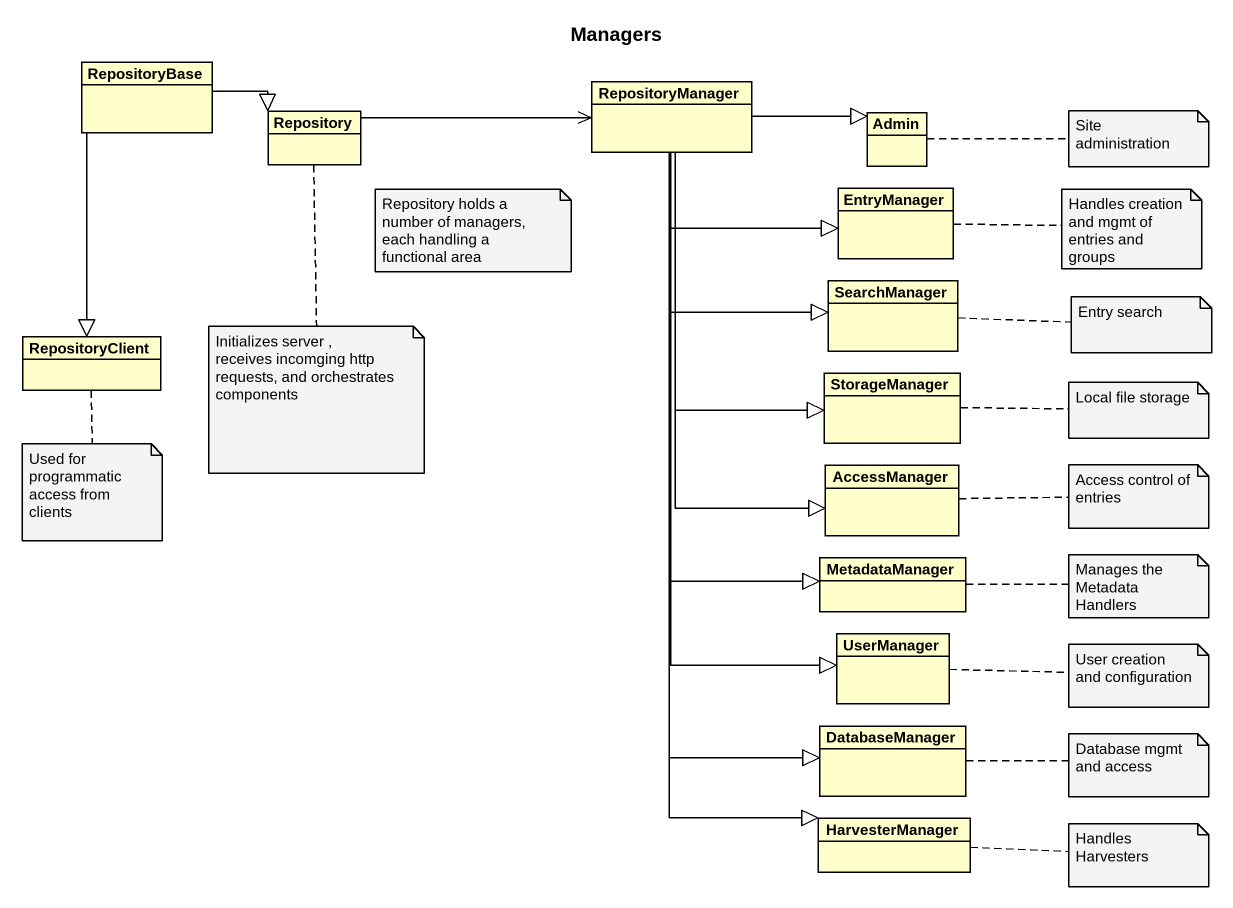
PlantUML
@startuml
title Managers
hide circle
hide empty members
class RepositoryBase
class RepositoryManager
class Repository
class Admin
class EntryManager
class SearchManager
class RepositoryClient
class StorageManager
class AccessManager
class MetadataManager
class UserManager
class DatabaseManager
class HarvesterManager
RepositoryBase -right-|> Repository
RepositoryBase --|> RepositoryClient
RepositoryManager -right-|> Admin
RepositoryManager -right-|> EntryManager
RepositoryManager --|> SearchManager
RepositoryManager --|> StorageManager
RepositoryManager --|> AccessManager
RepositoryManager --|> MetadataManager
RepositoryManager --|> UserManager
RepositoryManager --|> DatabaseManager
RepositoryManager --|> HarvesterManager
Repository -right-> RepositoryManager
note right of Admin : Site administration
note as N2
  Repository holds a number of managers, each handling a functional area
end note
note right of EntryManager : Handles creation and mgmt of entries and groups
note bottom of Repository
  Initializes server ,
  receives incomging http requests, and orchestrates components
end note
note right of SearchManager : Entry search
note right of StorageManager : Local file storage
note bottom of RepositoryClient : Used for programmatic access from clients
note right of AccessManager : Access control of entries
note right of MetadataManager : Manages the MetadataHandlers
note right of UserManager : User creation and configuration
note right of DatabaseManager : Database mgmt and access
note right of HarvesterManager : Handles Harvesters
@enduml
